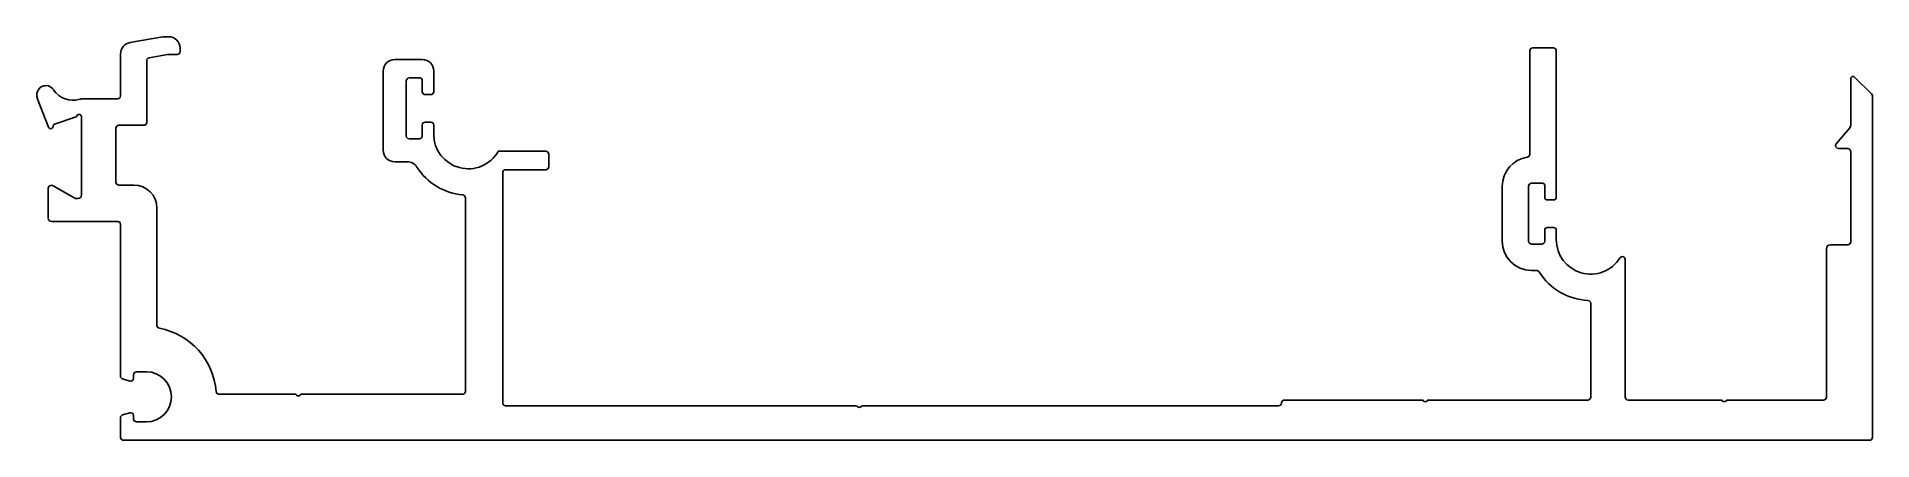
# Model space of a CAD drawing. Header units: inches. Extents: x -72 to 87, y 0 to 35.
import ezdxf

# ---------------------------------------------------------------- set-up
doc = ezdxf.new("R2010")
doc.units = ezdxf.units.IN
doc.header["$MEASUREMENT"] = 0
doc.layers.add('CLIP', color=7, linetype='Continuous')

msp = doc.modelspace()

# ---------------------------------------------------------------- linework, layer by layer
at = {"layer": 'CLIP', "color": 7, "linetype": 'Continuous'}
for p, q in [((-61.5, 34.66), (-64.36, 34.16)), ((-61, 34.66), (-61.46, 34.66)), ((-60, 33.36), (-60, 33.66)), ((59.47, 33.68), (57.67, 33.68)), ((-65.18, 33.17), (-65.18, 29.5)), ((-62.9, 27.2), (-62.9, 32.58)), ((-62.7, 32.82), (-61.1, 33.11)), ((-61.1, 33.11), (-60.25, 33.11)), ((-38.93, 32.67), (-41.33, 32.67)), ((57.42, 33.43), (57.42, 24.42)), ((59.72, 20.7), (59.72, 33.43)), ((-42.33, 31.67), (-42.33, 24.77)), ((-40.33, 26.02), (-40.33, 30.82)), ((-40.08, 31.07), (-39.13, 31.07)), ((-38.93, 30.87), (-38.93, 29.87)), ((-37.93, 29.87), (-37.93, 31.67)), ((85.34, 31), (85.34, 26.93)), ((87.14, 29.68), (85.68, 31.14)), ((-72.42, 29.32), (-71.44, 26.78)), ((-65.43, 29.25), (-68.44, 29.25)), ((-38.68, 29.62), (-38.18, 29.62)), ((87.22, -0.23), (87.22, 29.5)), ((-70.92, 27.04), (-69.12, 27.66)), ((-68.58, 27.7), (-68.58, 20.87)), ((-38.18, 27.22), (-38.68, 27.22)), ((-65.58, 21.99), (-65.58, 26.7)), ((-65.33, 26.95), (-63.15, 26.95)), ((-39.18, 25.77), (-40.08, 25.77)), ((-38.93, 26.97), (-38.93, 26.02)), ((-37.93, 26.16), (-37.93, 26.97)), ((85.28, 26.76), (84.08, 25.34)), ((-28.18, 24.68), (-32.33, 24.68)), ((-27.93, 23.33), (-27.93, 24.43)), ((84.27, 24.93), (85.08, 24.93)), ((85.34, 24.67), (85.34, 16.8)), ((-41.33, 23.77), (-40.24, 23.77)), ((-31.93, 2.77), (-31.93, 22.83)), ((-31.68, 23.08), (-28.18, 23.08)), ((-71.48, 21.42), (-71.48, 18.87)), ((-69.16, 20.61), (-71.03, 21.68)), ((-64.01, 21.74), (-65.33, 21.74)), ((55.02, 21.65), (55.02, 16.85)), ((57.32, 16.85), (57.32, 21.65)), ((57.57, 21.9), (58.52, 21.9)), ((58.72, 21.7), (58.72, 20.7)), ((-68.88, 20.57), (-69.01, 20.57)), ((-62.01, 9.52), (-62.01, 19.74)), ((-35.18, 20.63), (-35.18, 3.77)), ((58.97, 20.45), (59.47, 20.45)), ((-71.18, 18.57), (-65.43, 18.57)), ((-65.18, 18.32), (-65.18, 5.11)), ((58.72, 17.8), (58.72, 16.85)), ((59.47, 18.05), (58.97, 18.05)), ((59.72, 16.99), (59.72, 17.8)), ((58.47, 16.6), (57.57, 16.6)), ((83.22, 16.2), (83.22, 3.27)), ((85.09, 16.55), (83.57, 16.55)), ((65.72, 3.27), (65.72, 15.26)), ((57.57, 14.3), (58.01, 14.3)), ((62.72, 11.44), (62.72, 3.28)), ((-65, 4.87), (-64.37, 4.68)), ((-64.04, 4.93), (-64.04, 5.23)), ((-63.79, 5.48), (-62.93, 5.48)), ((-49.94, 3.52), (-56.61, 3.52)), ((-35.43, 3.52), (-49.49, 3.52)), ((-64.37, 1.91), (-65, 1.73)), ((-64.04, 1.37), (-64.04, 1.67)), ((-1.14, 2.52), (-31.68, 2.52)), ((35.57, 2.52), (-0.68, 2.52)), ((48.09, 3.02), (36.07, 3.02)), ((62.47, 3.02), (48.54, 3.02)), ((74.1, 3.02), (65.97, 3.02)), ((82.97, 3.02), (74.56, 3.02)), ((-65.18, 1.48), (-65.18, -0.23)), ((-62.93, 1.12), (-63.79, 1.12)), ((-64.93, -0.48), (86.97, -0.48))]:
    msp.add_line(p, q, dxfattribs=at)
for centre, radius, start, end in [((-64.18, 33.17), 1, 100, 180), ((-61.46, 34.41), 0.25, 90, 100), ((-61, 33.66), 1, 360, 90), ((57.67, 33.43), 0.25, 90, 180), ((59.47, 33.43), 0.25, 0, 90), ((-62.65, 32.58), 0.25, 100, 180), ((-60.25, 33.36), 0.25, 270, 0), ((-41.33, 31.67), 1, 90, 180), ((-38.93, 31.67), 1, 0, 90), ((-71.67, 29.6), 0.8, 32.8062, 201.0985), ((-40.08, 30.82), 0.25, 90, 180), ((-39.13, 30.87), 0.2, 0, 90), ((85.54, 31), 0.2, 90, 180), ((85.54, 31), 0.2, 44.9999, 90), ((-69.32, 31.12), 2, 212.8062, 287.0289), ((-68.44, 28.25), 1, 90, 107.0289), ((-65.43, 29.5), 0.25, 270, 0), ((-38.68, 29.87), 0.25, 180, 270), ((-38.18, 29.87), 0.25, 270, 360), ((86.97, 29.5), 0.25, 360, 45), ((-69.22, 27.94), 0.3, 289.0451, 331.601), ((-68.78, 27.7), 0.2, 0, 151.601), ((-63.15, 27.2), 0.25, 270, 360), ((-38.68, 26.97), 0.25, 90, 180), ((-38.18, 26.97), 0.25, 0, 90), ((-71.25, 26.85), 0.2, 201.0985, 359.6715), ((-70.85, 26.85), 0.2, 109.0451, 179.6715), ((-65.33, 26.7), 0.25, 90, 180), ((-40.08, 26.02), 0.25, 180, 270), ((-39.18, 26.02), 0.25, 270, 0), ((-34.93, 26.16), 3, 180, 330.3901), ((85.08, 26.93), 0.254, 320, 360), ((-41.33, 24.77), 1, 180, 270), ((-28.18, 24.43), 0.25, 360, 90), ((57.57, 21.65), 2.55, 98.2134, 180), ((57.17, 24.42), 0.25, 278.2134, 360), ((84.27, 25.18), 0.25, 140, 180), ((84.27, 25.18), 0.25, 180, 270), ((85.08, 24.67), 0.254, 0, 90), ((-40.24, 22.77), 1, 32.5551, 90), ((-34.93, 26.16), 5.3, 212.5551, 264.8311), ((-31.68, 22.83), 0.25, 90, 180), ((-28.18, 23.33), 0.25, 270, 360), ((-71.18, 21.42), 0.3, 60, 180), ((-68.88, 20.87), 0.3, 270, 360), ((-65.33, 21.99), 0.25, 180, 270), ((-64.01, 19.74), 2, 0, 90), ((-35.43, 20.63), 0.25, 0.0765, 84.9076), ((57.57, 21.65), 0.25, 90, 180), ((58.52, 21.7), 0.2, 360, 90), ((-69.01, 20.87), 0.3, 240, 270), ((58.97, 20.7), 0.25, 180, 270), ((59.47, 20.7), 0.25, 270, 360), ((-71.18, 18.87), 0.3, 180, 270), ((-65.43, 18.32), 0.25, 360, 90), ((58.97, 17.8), 0.25, 90, 180), ((59.47, 17.8), 0.25, 360, 90), ((57.57, 16.85), 2.55, 180, 270), ((57.57, 16.85), 0.25, 180, 270), ((58.47, 16.85), 0.25, 270, 0), ((62.72, 16.99), 3, 180, 327.7939), ((83.57, 16.2), 0.35, 90, 180), ((85.09, 16.8), 0.25, 270, 0), ((65.47, 15.26), 0.25, 90, 147.7939), ((65.47, 15.26), 0.25, 0.0038, 90.0038), ((58.01, 14.05), 0.25, 31.9884, 90), ((62.72, 16.99), 5.3, 211.9884, 267.4075), ((62.47, 11.44), 0.254, 360, 87.4075), ((-61.76, 9.52), 0.254, 180, 259.3177), ((-62.93, 3.3), 6.08, 4.3552, 79.3177), ((-64.93, 5.11), 0.254, 180, 253.8557), ((-64.3, 4.93), 0.254, 253.8557, 0), ((-63.79, 5.23), 0.25, 90, 180), ((-62.93, 3.3), 2.18, 270, 90), ((-56.61, 3.78), 0.254, 184.3552, 270), ((-49.71, 3.63), 0.25, 204.4698, 335.5302), ((-35.43, 3.77), 0.25, 270, 0), ((62.47, 3.28), 0.254, 270, 360), ((65.97, 3.27), 0.25, 180, 270), ((82.97, 3.27), 0.25, 270, 0), ((-64.93, 1.48), 0.254, 106.1443, 180), ((-64.3, 1.67), 0.254, 360, 106.1443), ((-31.68, 2.77), 0.25, 180, 270), ((-0.91, 2.63), 0.25, 204.4698, 335.5302), ((35.57, 2.77), 0.25, 270, 0), ((36.07, 2.77), 0.25, 90, 180), ((48.32, 3.13), 0.25, 204.4698, 335.5302), ((74.33, 3.13), 0.25, 204.4698, 335.5302), ((-63.79, 1.37), 0.25, 180, 270), ((-64.93, -0.23), 0.25, 180, 270), ((86.97, -0.23), 0.25, 270, 0)]:
    msp.add_arc(centre, radius, start, end, dxfattribs=at)

doc.saveas('drawing.dxf')
